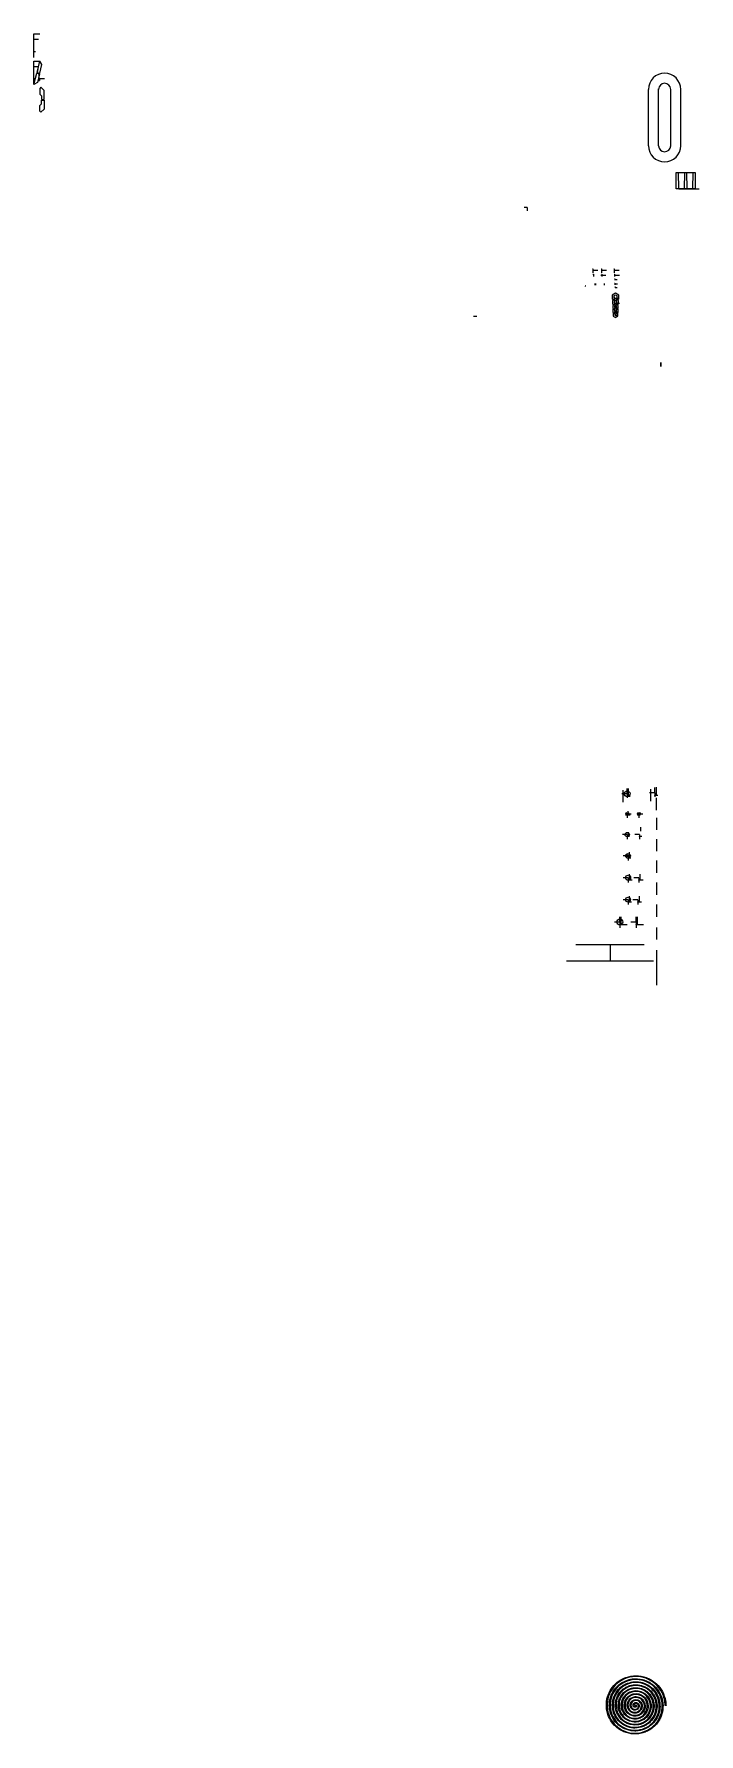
# Model space of a CAD drawing. Header units: millimetres. Extents: x 438 to 1264, y -1424 to 686.
import ezdxf

# ---------------------------------------------------------------- set-up
doc = ezdxf.new("R2010")
doc.units = ezdxf.units.MM

msp = doc.modelspace()

# ---------------------------------------------------------------- linework, layer by layer
at = {"elevation": -43.5}
for points in [[(1235.2, 493.6), (1235.2, 513.6), (1259, 513.6), (1259, 493.6)], [(1155.8, 361.7), (1155.8, 356.9), (1159.9, 354.6), (1164, 356.9), (1164, 361.7), (1159.9, 364)], [(1157.8, 360.5), (1157.8, 358.1), (1159.9, 356.9), (1162, 358.1), (1162, 360.5), (1159.9, 361.7)], [(1156.3, 354.8), (1156.3, 350.6), (1159.9, 348.6), (1163.5, 350.6), (1163.5, 354.8), (1159.9, 356.9)], [(1159.9, 350.9), (1156.5, 348.9), (1156.5, 345.1), (1159.9, 343.1), (1163.2, 345.1), (1163.2, 348.9)], [(1156.7, 340), (1159.9, 338.2), (1163, 340), (1163, 343.6), (1159.9, 345.5), (1156.7, 343.6)], [(1157, 338.8), (1157, 335.5), (1159.9, 333.8), (1162.8, 335.5), (1162.8, 338.8), (1159.9, 340.5)], [(1158.3, 353.7), (1158.3, 351.8), (1159.9, 350.9), (1161.5, 351.8), (1161.5, 353.7), (1159.9, 354.6)], [(1159.9, 348.6), (1158.5, 347.8), (1158.5, 346.2), (1159.9, 345.5), (1161.2, 346.2), (1161.2, 347.8)], [(1158.7, 341.2), (1159.9, 340.5), (1161, 341.2), (1161, 342.5), (1159.9, 343.1), (1158.7, 342.5)], [(1159, 337.7), (1159, 336.6), (1159.9, 336.1), (1160.8, 336.6), (1160.8, 337.7), (1159.9, 338.2)]]:
    msp.add_lwpolyline(points, close=True, dxfattribs=at)
at = {"extrusion": (1, 6.15989e-17, 0), "elevation": 1216.2}
msp.add_lwpolyline([(273.1, -39.4), (274.4, -41.5), (276.8, -41.5), (278, -39.4), (276.8, -37.3), (274.4, -37.3)], close=True, dxfattribs=at)
for points in [[(437.5, 656.6, -43.5), (437.5, 685.7, -43.5), (444.8, 685.7, -43.5)], [(443.1, 678.7, -43.5), (437.5, 678.7, -43.5)], [(439.3, 663.6, -43.5), (437.5, 663.6, -43.5)], [(437.5, 622.9, -43.5), (437.5, 651.9, -43.5), (444.8, 651.9, -43.5)], [(443.1, 644.9, -43.5), (437.5, 644.9, -43.5)], [(441.1, 636.9, -43.5), (444.5, 636.1, -43.5), (441.8, 625.4, -43.5), (437.5, 622.9, -43.5)], [(437.5, 622.9, -43.5), (441.1, 636.9, -43.5)], [(440, 632.6, -43.5), (441.1, 636.9, -43.5), (441.1, 636.9, -43.5)], [(441.3, 637.9, -43.5), (444.7, 637, -43.5), (447.4, 647.7, -43.5), (444.8, 651.9, -43.5)], [(441.3, 637.9, -43.5), (444.8, 651.9, -43.5)], [(442.4, 642.3, -43.5), (441.3, 637.9, -43.5), (441.3, 637.9, -43.5)], [(444.1, 627.1, -31.5), (444.1, 636.5, -31.5)], [(439.3, 629.9, -43.5), (437.5, 629.9, -43.5)], [(443.6, 630.3, -32.3), (443.6, 630.3, -12.3)], [(444.1, 630.3, -32.3), (444.1, 630.3, -18.9)], [(444.1, 627.1, -43.5), (444.1, 627.1, -31.5)], [(444.6, 628.1, -31.5), (444.6, 630.6, -31.5), (450.6, 630.6, -31.5)], [(1200.9, 547, -43.5), (1200.9, 617, -43.5)], [(1213.4, 547, -43.5), (1213.4, 617.6, -43.5)], [(1228.4, 547, -43.5), (1228.4, 617, -43.5)], [(1240.9, 547, -43.5), (1240.9, 617, -43.5)], [(1241.9, 493.6, -43.5), (1235.5, 493.6, -43.5), (1235.5, 493.6, -50.2)], [(1241.9, 493.6, -49.9), (1235.5, 493.6, -49.9)], [(1239, 493.6, -41.7), (1257.5, 493.6, -41.7)], [(1241.9, 493.6, -43.5), (1241.9, 493.6, -52.2)], [(1241.9, 493.6, -46.9), (1241.9, 493.6, -49.9), (1263.6, 493.6, -49.9)], [(1252.3, 493.6, -49.9), (1258.7, 493.6, -49.9), (1258.7, 493.6, -42.5)], [(1050.3, 470.4, -61), (1050.3, 466.4, -61)], [(1131.4, 394.1, -43.5), (1131.9, 394.1, -43.5), (1131.9, 389.2, -43.5)], [(1131.9, 392.6, -43.5), (1138, 392.6, -43.5)], [(1131.9, 387.5, -43.5), (1132.4, 387.5, -43.5), (1132.4, 384.8, -43.5)], [(1141.8, 386.3, -43.5), (1147.8, 386.3, -43.5)], [(1141.9, 394.1, -43.5), (1142.4, 394.1, -43.5), (1142.4, 389.2, -43.5)], [(1142.4, 392.6, -43.5), (1148.5, 392.6, -43.5)], [(1142.4, 387.5, -43.5), (1142.9, 387.5, -43.5), (1142.9, 384.8, -43.5)], [(1157.8, 394.1, -43.5), (1158.3, 394.1, -43.5), (1158.3, 389.2, -43.5)], [(1158.3, 392.6, -43.5), (1164.4, 392.6, -43.5)], [(1158.3, 387.5, -43.5), (1158.8, 387.5, -43.5), (1158.8, 384.8, -43.5)], [(1158.5, 381.8, -43.5), (1159, 381.8, -43.5), (1159, 380.1, -43.5)], [(1158.8, 386.3, -43.5), (1164.8, 386.3, -43.5)], [(1159, 380.8, -43.5), (1161.8, 380.8, -43.5)], [(1122.1, 373.2, -28.5), (1122.9, 373.2, -28.5)], [(1122.6, 374, -28.5), (1122.6, 373.8, -28.5)], [(1122.6, 372.4, -28.5), (1122.6, 372.6, -28.5)], [(1134.8, 374.1, -28.5), (1134.8, 376.1, -28.5)], [(1135.6, 374.1, -28.5), (1135.6, 376.1, -28.5)], [(1146, 374.1, -28.5), (1146, 376.1, -28.5)], [(1157.8, 359.3, -43.5), (1158.3, 359.3, -43.5), (1158.3, 354.4, -43.5)], [(1158.7, 376.6, -43.5), (1159.2, 376.6, -43.5), (1159.2, 374.2, -43.5)], [(1159, 371.9, -43.5), (1159.5, 371.9, -43.5), (1159.5, 370.5, -43.5)], [(1159.2, 375.7, -43.5), (1162.5, 375.7, -43.5)], [(1159.5, 371.1, -43.5), (1161.9, 371.1, -43.5)], [(1158.3, 357.8, -43.5), (1164.4, 357.8, -43.5)], [(1158.3, 352.7, -43.5), (1158.8, 352.7, -43.5), (1158.8, 350, -43.5)], [(1158.5, 347, -43.5), (1159, 347, -43.5), (1159, 345.3, -43.5)], [(1158.7, 341.8, -43.5), (1159.2, 341.8, -43.5), (1159.2, 339.4, -43.5)], [(1158.8, 351.5, -43.5), (1164.8, 351.5, -43.5)], [(1159, 345.9, -43.5), (1161.8, 345.9, -43.5)], [(1159.2, 340.9, -43.5), (1162.5, 340.9, -43.5)], [(983.6, 335.6, -43.5), (987.6, 335.6, -43.5)], [(1159, 337.1, -43.5), (1159.5, 337.1, -43.5), (1159.5, 335.7, -43.5)], [(1159.5, 336.3, -43.5), (1161.9, 336.3, -43.5)], [(1216.2, 275.6, -37.1), (1216.2, 275.6, -35.6)], [(1169.5, -267.9, -48.5), (1169.5, -252.9, -48.5)], [(1174.4, -257.3, -48.5), (1174.4, -250.7, -48.5)], [(1176.2, -260.3, -48.5), (1176.2, -250.6, -48.5)], [(1203.9, -266.6, -48.5), (1203.9, -251.6, -48.5)], [(1208.8, -256, -48.5), (1208.8, -249.4, -48.5)], [(1210.6, -259, -48.5), (1210.6, -249.3, -48.5)], [(1174.4, -257.3, -48.5), (1167.8, -257.3, -48.5)], [(1174.4, -257.3, -48.5), (1174.4, -262.4, -48.5)], [(1174.4, -260.8, -48.5), (1174.4, -260.3, -48.5), (1178.1, -260.3, -48.5)], [(1208.8, -256, -48.5), (1202.2, -256, -48.5)], [(1208.8, -256, -48.5), (1208.8, -261, -48.5)], [(1208.8, -259.5, -48.5), (1208.8, -259, -48.5), (1212.5, -259, -48.5)], [(1210.6, -277.5, -48.5), (1210.6, -262.5, -48.5)], [(1174.4, -283.6, -48.5), (1172.1, -283.6, -48.5)], [(1175.6, -283.7, -48.5), (1172.3, -283.7, -48.5)], [(1173, -283.6, -48.5), (1173, -282.4, -48.5)], [(1173.1, -283.7, -48.5), (1173.1, -282.4, -48.5)], [(1174.4, -282.4, -48.5), (1174.4, -287.2, -48.5)], [(1174.4, -282.4, -48.5), (1179.2, -282.4, -48.5)], [(1174.4, -283.6, -48.5), (1178.2, -283.6, -48.5)], [(1175.6, -282.4, -48.5), (1175.6, -284.2, -48.5)], [(1175.7, -283.6, -48.5), (1175.7, -279.1, -48.5)], [(1188.9, -282.4, -48.5), (1188.9, -287.2, -48.5)], [(1188.9, -282.4, -48.5), (1193.7, -282.4, -48.5)], [(1210.6, -287.2, -48.5), (1210.6, -302.2, -48.5)], [(1174.4, -307.9, -48.5), (1168.7, -307.9, -48.5)], [(1174.4, -307.9, -48.5), (1174.4, -312.2, -48.5)], [(1174.4, -307.9, -48.5), (1174.4, -313.5, -48.5)], [(1174.4, -310.5, -48.5), (1174.4, -310, -48.5), (1175.5, -310, -48.5), (1177.2, -310, -48.5)], [(1175.9, -310, -48.5), (1175.9, -305, -48.5)], [(1189.7, -307.9, -48.5), (1184, -307.9, -48.5)], [(1189.7, -307.9, -48.5), (1189.7, -312.2, -48.5)], [(1189.7, -307.9, -48.5), (1189.7, -313.5, -48.5)], [(1189.7, -310.5, -48.5), (1189.7, -310, -48.5), (1190.8, -310, -48.5), (1192.5, -310, -48.5)], [(1191.2, -303.8, -48.5), (1191.2, -298.8, -48.5)], [(1210.6, -313.5, -48.5), (1210.6, -328.5, -48.5)], [(1175.4, -334.4, -48.5), (1169.5, -334.4, -48.5)], [(1175.4, -334.4, -48.5), (1175.4, -336.8, -48.5), (1179.1, -336.8, -48.5)], [(1175.4, -334.4, -48.5), (1175.4, -340.3, -48.5)], [(1177.1, -336.8, -48.5), (1177.1, -330, -48.5)], [(1177.1, -364.1, -48.5), (1177.1, -357.1, -48.5)], [(1190.6, -364.1, -48.5), (1190.6, -357.1, -48.5)], [(1210.6, -340.3, -48.5), (1210.6, -355.3, -48.5)], [(1175.4, -361.5, -48.5), (1169.3, -361.5, -48.5)], [(1175.4, -361.5, -48.5), (1175.4, -367.6, -48.5)], [(1175.4, -364.6, -48.5), (1175.4, -364.1, -48.5), (1180.7, -364.1, -48.5)], [(1188.9, -361.5, -48.5), (1182.7, -361.5, -48.5)], [(1188.9, -361.5, -48.5), (1188.9, -367.6, -48.5)], [(1188.9, -364.6, -48.5), (1188.9, -364.1, -48.5), (1194.2, -364.1, -48.5)], [(1210.6, -367.6, -48.5), (1210.6, -382.6, -48.5)], [(1175.4, -388.8, -48.5), (1169.3, -388.8, -48.5)], [(1175.4, -388.8, -48.5), (1175.4, -394.9, -48.5)], [(1175.4, -391.9, -48.5), (1175.4, -391.4, -48.5), (1179.8, -391.4, -48.5)], [(1177.1, -391.4, -48.5), (1177.1, -384.4, -48.5)], [(1187.8, -388.8, -48.5), (1181.6, -388.8, -48.5)], [(1187.8, -388.8, -48.5), (1187.8, -394.9, -48.5)], [(1187.8, -391.9, -48.5), (1187.8, -391.4, -48.5), (1192.2, -391.4, -48.5)], [(1189.5, -391.4, -48.5), (1189.5, -384.4, -48.5)], [(1210.6, -394.9, -48.5), (1210.6, -409.9, -48.5)], [(1165.3, -416.5, -48.5), (1158.6, -416.5, -48.5)], [(1165.3, -416.5, -48.5), (1165.3, -409.9, -48.5)], [(1165.3, -416.5, -48.5), (1165.3, -423.9, -48.5)], [(1165.3, -420.2, -48.5), (1165.3, -419.7, -48.5), (1174.5, -419.7, -48.5)], [(1167, -419.7, -48.5), (1167, -409.9, -48.5)], [(1185.5, -416.5, -48.5), (1178.8, -416.5, -48.5)], [(1185.5, -416.5, -48.5), (1185.5, -409.9, -48.5)], [(1185.5, -416.5, -48.5), (1185.5, -423.9, -48.5)], [(1185.5, -420.2, -48.5), (1185.5, -419.7, -48.5), (1194.7, -419.7, -48.5)], [(1187.2, -419.7, -48.5), (1187.2, -409.9, -48.5)], [(1210.6, -423.2, -48.5), (1210.6, -438.2, -48.5)], [(1195.6, -444.7, -45.5), (1110.6, -444.7, -45.5)], [(1153.1, -444.7, -45.5), (1153.1, -464.7, -45.5)], [(1210.6, -451.3, -48.5), (1210.6, -494.7, -48.5)], [(1099.2, -464.7, -45.5), (1206.9, -464.7, -45.5)]]:
    msp.add_polyline3d(points)
for points in [[(446.7, 604.5, -43.5), (450.2, 604.5, -43.5), (450.2, 615.5, -43.5), (446.2, 619.5, -43.5), (444.7, 618, -43.5), (444.7, 611, -43.5), (446.7, 609, -43.5), (446.7, 604.5, -43.5)], [(446.7, 603.5, -43.5), (450.2, 603.5, -43.5), (450.2, 592.5, -43.5), (446.2, 588.5, -43.5), (444.7, 590, -43.5), (444.7, 597, -43.5), (446.7, 599, -43.5), (446.7, 603.5, -43.5)], [(1238.5, 493.6, -43.5), (1238.2, 513.6, -43.5), (1245.6, 513.6, -43.5), (1245.3, 493.6, -43.5)], [(1248.9, 493.6, -43.5), (1248.6, 513.6, -43.5), (1256, 513.6, -43.5), (1255.7, 493.6, -43.5)]]:
    msp.add_polyline3d(points, close=True)
at = {"color": 1}
msp.add_polyline3d([(1050.3, 470.4, -61), (1046.3, 470.4, -61)], dxfattribs=at)
at = {"extrusion": (0, -1, -1.19119e-16)}
msp.add_circle((1241.9, -43.5, -493.6), 3.4, dxfattribs=at)
for centre, radius in [((1159.9, 347, -43.5), 1.35), ((1174.4, -282.4, -48.5), 1.25), ((1188.9, -282.4, -48.5), 1.85), ((1188.9, -282.4, -48.5), 1.25), ((1175.4, -334.4, -48.5), 1.25)]:
    msp.add_circle(centre, radius)
at = {"color": 1}
for centre, radius in [((1174.4, -257.3, -48.5), 3.55), ((1174.4, -282.4, -48.5), 1.85), ((1174.4, -307.9, -48.5), 2.65), ((1175.4, -334.4, -48.5), 2.9), ((1175.4, -361.5, -48.5), 3.15), ((1175.4, -388.8, -48.5), 3.1), ((1165.3, -416.5, -48.5), 3.65)]:
    msp.add_circle(centre, radius, dxfattribs=at)
for centre, radius, start, end in [((1220.9, 617, -43.5), 20, 360, 180), ((1220.9, 617, -43.5), 7.5, 0, 180), ((1220.9, 547, -43.5), 20, 180, 360), ((1220.9, 547, -43.5), 7.5, 180, 0)]:
    msp.add_arc(centre, radius, start, end)
msp.add_open_spline([(1184.6, -1388.1, -43.5), (1184.6, -1388.5, -43.5), (1184.6, -1388.8, -43.5), (1184.6, -1389.1, -43.5), (1184.9, -1389.1, -43.5), (1185.1, -1389.5, -43.5), (1184.5, -1390.2, -43.5), (1183.7, -1390.4, -43.5), (1182.6, -1389.2, -43.5), (1182.5, -1387.9, -43.5), (1183.9, -1386.4, -43.5), (1185, -1386.1, -43.5), (1187, -1386.7, -43.5), (1187.9, -1387.6, -43.5), (1188.6, -1390, -43.5), (1188.2, -1391.5, -43.5), (1186.1, -1393.5, -43.5), (1184.5, -1394.1, -43.5), (1181.3, -1393.2, -43.5), (1179.8, -1391.9, -43.5), (1178.7, -1388.4, -43.5), (1179.2, -1386.2, -43.5), (1181.9, -1383.2, -43.5), (1184.2, -1382.3, -43.5), (1188.6, -1383.2, -43.5), (1190.7, -1384.8, -43.5), (1192.4, -1389.4, -43.5), (1192.1, -1392.3, -43.5), (1188.8, -1396.5, -43.5), (1185.9, -1397.7, -43.5), (1180.3, -1397.1, -43.5), (1177.5, -1395.2, -43.5), (1174.9, -1389.7, -43.5), (1175.1, -1386.1, -43.5), (1178.7, -1380.6, -43.5), (1182, -1378.8, -43.5), (1189, -1379, -43.5), (1192.4, -1381.1, -43.5), (1196.1, -1387.4, -43.5), (1196.2, -1391.7, -43.5), (1193, -1397.6, -43.5), (1190.6, -1399.6, -43.5), (1184.9, -1401.5, -43.5), (1181.7, -1401.3, -43.5), (1176.1, -1398.7, -43.5), (1173.7, -1396.3, -43.5), (1171.4, -1390.3, -43.5), (1171.4, -1386.8, -43.5), (1173.8, -1380.6, -43.5), (1176.3, -1378, -43.5), (1182.5, -1375.1, -43.5), (1186.2, -1374.8, -43.5), (1192.9, -1377.1, -43.5), (1195.9, -1379.5, -43.5), (1199.4, -1385.9, -43.5), (1199.9, -1389.9, -43.5), (1198, -1397.2, -43.5), (1195.6, -1400.5, -43.5), (1189, -1404.6, -43.5), (1184.8, -1405.3, -43.5), (1177, -1403.8, -43.5), (1173.4, -1401.4, -43.5), (1168.6, -1394.8, -43.5), (1167.5, -1390.4, -43.5), (1168.7, -1382.1, -43.5), (1170.9, -1378.1, -43.5), (1177.7, -1372.7, -43.5), (1182.1, -1371.3, -43.5), (1191, -1371.9, -43.5), (1195.3, -1374, -43.5), (1201.4, -1380.7, -43.5), (1203.2, -1385.3, -43.5), (1203.1, -1394.7, -43.5), (1201.1, -1399.3, -43.5), (1194.5, -1406.2, -43.5), (1189.8, -1408.3, -43.5), (1180, -1408.8, -43.5), (1175, -1407.1, -43.5), (1167.5, -1400.6, -43.5), (1164.9, -1395.8, -43.5), (1163.8, -1385.6, -43.5), (1165.3, -1380.3, -43.5), (1171.6, -1372, -43.5), (1176.4, -1369, -43.5), (1186.9, -1367.3, -43.5), (1192.5, -1368.4, -43.5), (1201.6, -1374.5, -43.5), (1205, -1379.3, -43.5), (1207.5, -1390.1, -43.5), (1206.6, -1396, -43.5), (1201, -1405.8, -43.5), (1196.2, -1409.6, -43.5), (1185.1, -1413, -43.5), (1178.9, -1412.4, -43.5), (1168.4, -1407.2, -43.5), (1164.1, -1402.5, -43.5), (1160, -1391.2, -43.5), (1160.1, -1384.7, -43.5), (1164.9, -1373.5, -43.5), (1169.5, -1368.8, -43.5), (1180.9, -1363.8, -43.5), (1187.6, -1363.5, -43.5), (1199.5, -1367.7, -43.5), (1204.7, -1372.2, -43.5), (1210.6, -1383.6, -43.5), (1211.3, -1390.6, -43.5), (1207.7, -1403.2, -43.5), (1203.4, -1408.8, -43.5), (1192, -1415.6, -43.5), (1184.9, -1416.8, -43.5), (1171.6, -1413.9, -43.5), (1165.6, -1409.8, -43.5), (1157.8, -1398.4, -43.5), (1156.1, -1391.2, -43.5), (1158.3, -1377.3, -43.5), (1162.1, -1370.8, -43.5), (1173.3, -1362.1, -43.5), (1180.7, -1359.9, -43.5), (1195.1, -1361.2, -43.5), (1202, -1364.8, -43.5), (1211.7, -1375.8, -43.5), (1214.4, -1383.2, -43.5), (1214, -1398.1, -43.5), (1210.8, -1405.5, -43.5), (1200.1, -1416.2, -43.5), (1192.6, -1419.4, -43.5), (1177.3, -1419.9, -43.5), (1169.5, -1417.1, -43.5), (1157.9, -1406.8, -43.5), (1154, -1399.3, -43.5), (1152.6, -1383.6, -43.5), (1154.9, -1375.4, -43.5), (1164.8, -1362.8, -43.5), (1172.2, -1358.4, -43.5), (1188.2, -1355.9, -43.5), (1196.8, -1357.8, -43.5), (1210.4, -1367.1, -43.5), (1215.3, -1374.4, -43.5), (1218.9, -1390.7, -43.5), (1217.5, -1399.6, -43.5), (1208.9, -1414.1, -43.5), (1201.7, -1419.7, -43.5), (1185.2, -1424.4, -43.5), (1176, -1423.5, -43.5), (1160.6, -1415.6, -43.5), (1154.4, -1408.6, -43.5), (1148.5, -1392, -43.5), (1148.9, -1382.5, -43.5), (1156, -1366.2, -43.5), (1162.8, -1359.5, -43.5), (1179.4, -1352.4, -43.5), (1189.1, -1352.1, -43.5), (1206.2, -1358.4, -43.5), (1213.6, -1364.9, -43.5), (1220.2, -1378.1, -43.5), (1221.5, -1383.6, -43.5), (1221.6, -1389.1, -43.5), (1222, -1389.1, -43.5), (1222.3, -1389.1, -43.5), (1222.6, -1389.1, -43.5), (1222.6, -1387.1, -43.5), (1222.4, -1385.1, -43.5), (1221.3, -1379.1, -43.5), (1220, -1375.2, -43.5), (1216.1, -1368.1, -43.5), (1213.6, -1364.9, -43.5), (1208.6, -1360.3, -43.5), (1206.4, -1358.6, -43.5), (1202.1, -1356.1, -43.5), (1200.1, -1355.1, -43.5), (1194, -1352.9, -43.5), (1189.7, -1352.1, -43.5), (1181.1, -1352.1, -43.5), (1176.8, -1352.8, -43.5), (1170.8, -1354.9, -43.5), (1168.9, -1355.8, -43.5), (1165.4, -1357.8, -43.5), (1163.7, -1358.9, -43.5), (1159, -1362.7, -43.5), (1156.3, -1365.7, -43.5), (1153, -1370.9, -43.5), (1152, -1372.9, -43.5), (1150.4, -1376.8, -43.5), (1149.7, -1378.8, -43.5), (1148.4, -1385.1, -43.5), (1148.3, -1389.4, -43.5), (1149.1, -1395.7, -43.5), (1149.6, -1397.9, -43.5), (1151.4, -1403.3, -43.5), (1153, -1406.4, -43.5), (1157, -1412, -43.5), (1159.4, -1414.6, -43.5), (1163.7, -1418, -43.5), (1165.5, -1419.2, -43.5), (1171.2, -1422.2, -43.5), (1175.3, -1423.5, -43.5), (1183.7, -1424.6, -43.5), (1188, -1424.4, -43.5), (1194.2, -1422.9, -43.5), (1196.2, -1422.3, -43.5), (1200.1, -1420.5, -43.5), (1201.9, -1419.5, -43.5), (1207.2, -1415.9, -43.5), (1210.2, -1412.9, -43.5), (1213.7, -1408, -43.5), (1214.7, -1406.4, -43.5), (1216.3, -1403, -43.5), (1217, -1401.3, -43.5), (1218.5, -1395.9, -43.5), (1219, -1392.2, -43.5), (1218.8, -1386.5, -43.5), (1218.6, -1384.4, -43.5), (1217.3, -1378.4, -43.5), (1215.7, -1374.6, -43.5), (1211.3, -1367.8, -43.5), (1208.5, -1364.8, -43.5), (1203.5, -1361.1, -43.5), (1201.6, -1360, -43.5), (1197.7, -1358.1, -43.5), (1195.7, -1357.4, -43.5), (1189.4, -1355.8, -43.5), (1185, -1355.5, -43.5), (1178, -1356.4, -43.5), (1175.4, -1357.1, -43.5), (1170.3, -1359.2, -43.5), (1167.9, -1360.5, -43.5), (1163.6, -1363.6, -43.5), (1161.7, -1365.3, -43.5), (1158.7, -1368.8, -43.5), (1157.6, -1370.5, -43.5), (1155.6, -1373.9, -43.5), (1154.7, -1375.8, -43.5), (1152.7, -1381.4, -43.5), (1152.1, -1385.4, -43.5), (1152.2, -1391.2, -43.5), (1152.4, -1393, -43.5), (1153.1, -1396.5, -43.5), (1153.6, -1398.2, -43.5), (1155.5, -1403.3, -43.5), (1157.3, -1406.4, -43.5), (1160.8, -1410.7, -43.5), (1162.2, -1412, -43.5), (1165.2, -1414.5, -43.5), (1166.8, -1415.6, -43.5), (1171.9, -1418.5, -43.5), (1175.6, -1419.7, -43.5), (1181.3, -1420.6, -43.5), (1183.2, -1420.7, -43.5), (1188.8, -1420.5, -43.5), (1192.5, -1419.7, -43.5), (1198.1, -1417.4, -43.5), (1200.3, -1416.2, -43.5), (1203.8, -1413.7, -43.5), (1205.3, -1412.5, -43.5), (1207.9, -1409.7, -43.5), (1209.1, -1408.3, -43.5), (1212.2, -1403.5, -43.5), (1213.7, -1400, -43.5), (1214.9, -1394.5, -43.5), (1215.1, -1392.7, -43.5), (1215.3, -1387, -43.5), (1214.7, -1383.2, -43.5), (1212.3, -1376.2, -43.5), (1210.4, -1372.9, -43.5), (1206.2, -1367.9, -43.5), (1204.1, -1366, -43.5), (1199.4, -1363, -43.5), (1196.9, -1361.7, -43.5), (1192.4, -1360.3, -43.5), (1190.5, -1359.9, -43.5), (1185.4, -1359.3, -43.5), (1182.3, -1359.5, -43.5), (1176.3, -1360.7, -43.5), (1173.4, -1361.8, -43.5), (1169.2, -1364.1, -43.5), (1167.6, -1365.2, -43.5), (1164.8, -1367.5, -43.5), (1163.6, -1368.8, -43.5), (1160.1, -1373.1, -43.5), (1158.4, -1376.3, -43.5), (1156.7, -1381.5, -43.5), (1156.3, -1383.2, -43.5), (1155.9, -1386.8, -43.5), (1155.8, -1388.6, -43.5), (1156.2, -1394, -43.5), (1157.1, -1397.5, -43.5), (1159.3, -1402.4, -43.5), (1160.3, -1403.9, -43.5), (1162.4, -1406.8, -43.5), (1163.5, -1408.1, -43.5), (1167.4, -1411.7, -43.5), (1170.5, -1413.7, -43.5), (1175.4, -1415.6, -43.5), (1177.1, -1416.1, -43.5), (1180.5, -1416.8, -43.5), (1182.3, -1417, -43.5), (1187.5, -1416.9, -43.5), (1191, -1416.3, -43.5), (1195.9, -1414.4, -43.5), (1197.4, -1413.6, -43.5), (1200.4, -1411.7, -43.5), (1201.7, -1410.6, -43.5), (1205.5, -1407.1, -43.5), (1207.5, -1404.2, -43.5), (1209.7, -1399.5, -43.5), (1210.3, -1397.9, -43.5), (1211.1, -1394.5, -43.5), (1211.4, -1392.8, -43.5), (1211.6, -1387.7, -43.5), (1211.2, -1384.3, -43.5), (1209.6, -1379.6, -43.5), (1209, -1378.2, -43.5), (1207.5, -1375.5, -43.5), (1206.7, -1374.3, -43.5), (1203.8, -1370.7, -43.5), (1201.5, -1368.7, -43.5), (1197.5, -1366.2, -43.5), (1195.9, -1365.4, -43.5), (1191.6, -1363.8, -43.5), (1188.8, -1363.3, -43.5), (1183.1, -1363.1, -43.5), (1180.2, -1363.5, -43.5), (1175.9, -1364.8, -43.5), (1174.3, -1365.5, -43.5), (1171.3, -1367.2, -43.5), (1169.9, -1368.1, -43.5), (1166, -1371.4, -43.5), (1163.8, -1374.1, -43.5), (1161.6, -1378.5, -43.5), (1161, -1380, -43.5), (1160.2, -1382.9, -43.5), (1159.9, -1384.5, -43.5), (1159.4, -1389.1, -43.5), (1159.6, -1392.2, -43.5), (1160.8, -1396.5, -43.5), (1161.3, -1397.9, -43.5), (1162.6, -1400.5, -43.5), (1163.3, -1401.8, -43.5), (1165.9, -1405.3, -43.5), (1167.9, -1407.4, -43.5), (1171.6, -1409.9, -43.5), (1173, -1410.7, -43.5), (1176, -1412, -43.5), (1177.5, -1412.4, -43.5), (1182.2, -1413.4, -43.5), (1185.5, -1413.4, -43.5), (1190, -1412.6, -43.5), (1191.4, -1412.2, -43.5), (1194.1, -1411.1, -43.5), (1195.4, -1410.4, -43.5), (1199.1, -1408.1, -43.5), (1201.3, -1406.2, -43.5), (1204, -1402.6, -43.5), (1204.8, -1401.3, -43.5), (1206.2, -1398.4, -43.5), (1206.7, -1397, -43.5), (1207.9, -1392.4, -43.5), (1208, -1389.2, -43.5), (1207.3, -1384.8, -43.5), (1207, -1383.4, -43.5), (1206, -1380.7, -43.5), (1205.4, -1379.4, -43.5), (1203.3, -1375.7, -43.5), (1201.4, -1373.5, -43.5), (1198.2, -1370.9, -43.5), (1197, -1370.2, -43.5), (1194.6, -1368.9, -43.5), (1193.4, -1368.4, -43.5), (1189.5, -1367.1, -43.5), (1186.8, -1366.8, -43.5), (1182.7, -1366.9, -43.5), (1181.1, -1367.2, -43.5), (1178.2, -1367.9, -43.5), (1176.8, -1368.5, -43.5), (1172.8, -1370.5, -43.5), (1170.4, -1372.3, -43.5), (1167.5, -1375.7, -43.5), (1166.6, -1376.9, -43.5), (1165.3, -1379.4, -43.5), (1164.7, -1380.7, -43.5), (1163.4, -1384.8, -43.5), (1163.1, -1387.7, -43.5), (1163.6, -1393.4, -43.5), (1164.5, -1396.1, -43.5), (1166.8, -1400.4, -43.5), (1168, -1402, -43.5), (1170.3, -1404.3, -43.5), (1171.2, -1405.2, -43.5), (1173.3, -1406.6, -43.5), (1174.4, -1407.2, -43.5), (1177.9, -1408.8, -43.5), (1180.4, -1409.4, -43.5), (1184.3, -1409.6, -43.5), (1185.8, -1409.5, -43.5), (1188.7, -1409.1, -43.5), (1190.1, -1408.7, -43.5), (1194.2, -1407.1, -43.5), (1196.6, -1405.5, -43.5), (1200.6, -1401.3, -43.5), (1202.1, -1398.8, -43.5), (1203.6, -1394.6, -43.5), (1203.9, -1393, -43.5), (1204.2, -1390.2, -43.5), (1204.2, -1389, -43.5), (1203.9, -1386.6, -43.5), (1203.7, -1385.4, -43.5), (1202.6, -1381.9, -43.5), (1201.5, -1379.7, -43.5), (1199.3, -1376.9, -43.5), (1198.5, -1376, -43.5), (1196.7, -1374.4, -43.5), (1195.7, -1373.8, -43.5), (1192.6, -1372, -43.5), (1190.4, -1371.1, -43.5), (1186.9, -1370.6, -43.5), (1185.7, -1370.5, -43.5), (1183.4, -1370.6, -43.5), (1182.2, -1370.8, -43.5), (1178.8, -1371.6, -43.5), (1176.6, -1372.5, -43.5), (1173.7, -1374.5, -43.5), (1172.8, -1375.3, -43.5), (1171.2, -1377, -43.5), (1170.5, -1377.9, -43.5), (1168.6, -1380.8, -43.5), (1167.7, -1383, -43.5), (1167, -1386.5, -43.5), (1166.9, -1387.8, -43.5), (1167, -1390.3, -43.5), (1167.2, -1391.5, -43.5), (1167.9, -1394.3, -43.5), (1168.5, -1395.9, -43.5), (1169.9, -1398.3, -43.5), (1170.5, -1399.2, -43.5), (1172, -1400.8, -43.5), (1172.8, -1401.6, -43.5), (1175.3, -1403.6, -43.5), (1177.3, -1404.6, -43.5), (1180.4, -1405.5, -43.5), (1181.5, -1405.7, -43.5), (1183.7, -1405.9, -43.5), (1184.8, -1405.9, -43.5), (1188, -1405.5, -43.5), (1190.1, -1404.9, -43.5), (1192.9, -1403.3, -43.5), (1193.9, -1402.7, -43.5), (1195.6, -1401.2, -43.5), (1196.3, -1400.4, -43.5), (1198.4, -1397.8, -43.5), (1199.4, -1395.8, -43.5), (1200.5, -1391.5, -43.5), (1200.6, -1389.3, -43.5), (1200, -1385.9, -43.5), (1199.6, -1384.5, -43.5), (1198.6, -1382.4, -43.5), (1198.1, -1381.5, -43.5), (1196.9, -1379.8, -43.5), (1196.3, -1379.1, -43.5), (1194.1, -1377, -43.5), (1192.3, -1375.9, -43.5), (1189.4, -1374.8, -43.5), (1188.3, -1374.5, -43.5), (1186, -1374.2, -43.5), (1184.8, -1374.2, -43.5), (1182.3, -1374.5, -43.5), (1181, -1374.8, -43.5), (1178.7, -1375.7, -43.5), (1177.8, -1376.2, -43.5), (1176.1, -1377.4, -43.5), (1175.3, -1378, -43.5), (1173.6, -1379.8, -43.5), (1172.8, -1381, -43.5), (1171.7, -1383.1, -43.5), (1171.4, -1383.9, -43.5), (1170.9, -1385.7, -43.5), (1170.8, -1386.7, -43.5), (1170.6, -1389.4, -43.5), (1170.8, -1391.3, -43.5), (1171.7, -1394, -43.5), (1172.2, -1394.9, -43.5), (1173.2, -1396.6, -43.5), (1173.8, -1397.4, -43.5), (1175.4, -1399, -43.5), (1176.4, -1399.8, -43.5), (1178.3, -1400.9, -43.5), (1179.2, -1401.3, -43.5), (1180.9, -1401.8, -43.5), (1181.7, -1402, -43.5), (1184.4, -1402.3, -43.5), (1186.1, -1402.1, -43.5), (1189.2, -1401.2, -43.5), (1190.5, -1400.5, -43.5), (1192.8, -1398.8, -43.5), (1193.8, -1397.8, -43.5), (1195.1, -1395.9, -43.5), (1195.5, -1395.2, -43.5), (1196.1, -1393.6, -43.5), (1196.4, -1392.7, -43.5), (1196.9, -1389.9, -43.5), (1196.7, -1387.9, -43.5), (1195.9, -1385.3, -43.5), (1195.6, -1384.6, -43.5), (1194.5, -1382.6, -43.5), (1193.6, -1381.5, -43.5), (1191.4, -1379.7, -43.5), (1190.1, -1379, -43.5), (1187.8, -1378.2, -43.5), (1186.7, -1378, -43.5), (1184, -1377.9, -43.5), (1182.3, -1378.2, -43.5), (1179.3, -1379.5, -43.5), (1178, -1380.5, -43.5), (1176.3, -1382.4, -43.5), (1175.9, -1383.1, -43.5), (1175.1, -1384.6, -43.5), (1174.8, -1385.4, -43.5), (1174.3, -1387.9, -43.5), (1174.3, -1389.6, -43.5), (1174.9, -1391.8, -43.5), (1175.1, -1392.4, -43.5), (1175.7, -1393.6, -43.5), (1176, -1394.1, -43.5), (1177.2, -1395.6, -43.5), (1178.1, -1396.5, -43.5), (1180.2, -1397.7, -43.5), (1181.4, -1398.2, -43.5), (1183.3, -1398.5, -43.5), (1184, -1398.5, -43.5), (1185.3, -1398.4, -43.5), (1186, -1398.3, -43.5), (1187.7, -1397.8, -43.5), (1188.7, -1397.3, -43.5), (1190.1, -1396.2, -43.5), (1190.5, -1395.8, -43.5), (1191.4, -1394.8, -43.5), (1191.7, -1394.3, -43.5), (1192.3, -1393.2, -43.5), (1192.5, -1392.7, -43.5), (1193, -1391, -43.5), (1193.1, -1389.9, -43.5), (1192.9, -1388.1, -43.5), (1192.8, -1387.4, -43.5), (1192, -1385.5, -43.5), (1191.2, -1384.4, -43.5), (1189.2, -1382.7, -43.5), (1188, -1382, -43.5), (1185.4, -1381.5, -43.5), (1184.1, -1381.6, -43.5), (1181.8, -1382.4, -43.5), (1180.7, -1383, -43.5), (1179.2, -1384.6, -43.5), (1178.7, -1385.4, -43.5), (1178.1, -1387.2, -43.5), (1178, -1388.1, -43.5), (1178.1, -1389.5, -43.5), (1178.2, -1389.9, -43.5), (1178.6, -1391.3, -43.5), (1179.1, -1392.2, -43.5), (1180.4, -1393.6, -43.5), (1181.2, -1394.1, -43.5), (1182.4, -1394.6, -43.5), (1182.8, -1394.7, -43.5), (1183.6, -1394.8, -43.5), (1184, -1394.8, -43.5), (1185.3, -1394.7, -43.5), (1186.1, -1394.5, -43.5), (1187.2, -1393.8, -43.5), (1187.5, -1393.6, -43.5), (1188.3, -1392.8, -43.5), (1188.7, -1392.2, -43.5), (1189.2, -1390.9, -43.5), (1189.4, -1390.2, -43.5), (1189.3, -1389.3, -43.5), (1189.3, -1388.9, -43.5), (1189, -1387.7, -43.5), (1188.5, -1386.9, -43.5), (1187.6, -1386.1, -43.5), (1187.2, -1385.9, -43.5), (1186.6, -1385.5, -43.5), (1186.3, -1385.4, -43.5), (1185.7, -1385.3, -43.5), (1185.4, -1385.3, -43.5), (1184.5, -1385.3, -43.5), (1184, -1385.5, -43.5), (1183.2, -1385.9, -43.5), (1183, -1386, -43.5), (1182.6, -1386.3, -43.5), (1182.5, -1386.5, -43.5), (1182.2, -1386.9, -43.5), (1182.1, -1387.1, -43.5), (1181.8, -1387.7, -43.5), (1181.7, -1388.2, -43.5), (1181.7, -1389.1, -43.5), (1181.8, -1389.5, -43.5), (1182.1, -1390.1, -43.5), (1182.2, -1390.3, -43.5), (1182.5, -1390.5, -43.5), (1182.5, -1390.6, -43.5), (1182.7, -1390.7, -43.5), (1182.8, -1390.8, -43.5), (1183, -1390.9, -43.5), (1183.2, -1391, -43.5), (1183.7, -1391.2, -43.5), (1184, -1391.2, -43.5), (1184.6, -1391.1, -43.5), (1184.9, -1391, -43.5), (1185.3, -1390.8, -43.5), (1185.5, -1390.7, -43.5), (1185.6, -1390.5, -43.5), (1185.7, -1390.4, -43.5), (1185.8, -1390.2, -43.5), (1185.8, -1390.1, -43.5), (1185.9, -1389.8, -43.5), (1186, -1389.6, -43.5), (1185.9, -1389.2, -43.5), (1185.9, -1389, -43.5), (1185.7, -1388.7, -43.5), (1185.6, -1388.5, -43.5), (1185.2, -1388.3, -43.5), (1185.1, -1388.2, -43.5), (1184.8, -1388.1, -43.5), (1184.7, -1388.1, -43.5), (1184.6, -1388.1, -43.5)], degree=3, knots=[0, 0, 0, 0, 1, 1, 1, 2.304482, 2.304482, 3.732035, 3.732035, 5.159587, 5.159587, 6.175396, 6.175396, 7.191205, 7.191205, 8.207014, 8.207014, 9.222822, 9.222822, 10.238631, 10.238631, 11.25444, 11.25444, 12.270249, 12.270249, 13.286057, 13.286057, 14.301866, 14.301866, 15.317675, 15.317675, 16.333484, 16.333484, 17.349292, 17.349292, 18.365101, 18.365101, 19.38091, 19.38091, 20.396719, 20.396719, 21.150853, 21.150853, 21.904987, 21.904987, 22.659121, 22.659121, 23.413255, 23.413255, 24.16739, 24.16739, 24.921524, 24.921524, 25.675658, 25.675658, 26.429792, 26.429792, 27.183927, 27.183927, 27.938061, 27.938061, 28.692195, 28.692195, 29.446329, 29.446329, 30.200464, 30.200464, 30.954598, 30.954598, 31.708732, 31.708732, 32.462866, 32.462866, 33.217, 33.217, 33.971135, 33.971135, 34.725269, 34.725269, 35.479403, 35.479403, 36.233537, 36.233537, 36.987672, 36.987672, 37.741806, 37.741806, 38.49594, 38.49594, 39.250074, 39.250074, 40.004208, 40.004208, 40.758343, 40.758343, 41.512477, 41.512477, 42.266611, 42.266611, 43.020745, 43.020745, 43.77488, 43.77488, 44.529014, 44.529014, 45.283148, 45.283148, 46.037282, 46.037282, 46.791417, 46.791417, 47.545551, 47.545551, 48.299685, 48.299685, 49.053819, 49.053819, 49.807953, 49.807953, 50.562088, 50.562088, 51.316222, 51.316222, 52.070356, 52.070356, 52.82449, 52.82449, 53.578625, 53.578625, 54.332759, 54.332759, 55.086893, 55.086893, 55.841027, 55.841027, 56.595162, 56.595162, 57.349296, 57.349296, 58.10343, 58.10343, 58.857564, 58.857564, 59.611698, 59.611698, 60.365833, 60.365833, 61.119967, 61.119967, 61.874101, 61.874101, 62.628235, 62.628235, 63.38237, 63.38237, 63.831853, 63.831853, 63.831853, 64.831853, 64.831853, 64.831853, 64.992134, 64.992134, 65.312694, 65.312694, 65.633255, 65.633255, 65.85828, 65.85828, 66.032735, 66.032735, 66.381643, 66.381643, 66.730551, 66.730551, 66.896191, 66.896191, 67.061831, 67.061831, 67.39311, 67.39311, 67.568758, 67.568758, 67.744406, 67.744406, 68.095702, 68.095702, 68.279434, 68.279434, 68.568918, 68.568918, 68.858402, 68.858402, 69.038595, 69.038595, 69.398982, 69.398982, 69.759368, 69.759368, 69.941108, 69.941108, 70.122847, 70.122847, 70.486326, 70.486326, 70.648077, 70.648077, 70.809827, 70.809827, 71.133328, 71.133328, 71.312164, 71.312164, 71.669836, 71.669836, 72.027507, 72.027507, 72.221137, 72.221137, 72.414767, 72.414767, 72.802027, 72.802027, 73.048265, 73.048265, 73.294504, 73.294504, 73.529603, 73.529603, 73.712968, 73.712968, 73.896333, 73.896333, 74.263062, 74.263062, 74.430034, 74.430034, 74.597006, 74.597006, 74.930949, 74.930949, 75.113086, 75.113086, 75.295222, 75.295222, 75.659494, 75.659494, 75.84183, 75.84183, 76.194781, 76.194781, 76.429468, 76.429468, 76.612077, 76.612077, 76.794685, 76.794685, 77.159901, 77.159901, 77.34431, 77.34431, 77.713127, 77.713127, 78.081943, 78.081943, 78.36021, 78.36021, 78.638477, 78.638477, 78.83668, 78.83668, 79.148352, 79.148352, 79.460024, 79.460024, 79.647072, 79.647072, 79.83412, 79.83412, 80.208216, 80.208216, 80.395779, 80.395779, 80.583341, 80.583341, 80.958466, 80.958466, 81.146532, 81.146532, 81.334598, 81.334598, 81.710729, 81.710729, 81.899486, 81.899486, 82.088243, 82.088243, 82.465756, 82.465756, 82.655457, 82.655457, 82.845158, 82.845158, 83.224561, 83.224561, 83.415572, 83.415572, 83.606583, 83.606583, 83.988604, 83.988604, 84.159982, 84.159982, 84.33136, 84.33136, 84.674115, 84.674115, 84.872557, 84.872557, 85.201858, 85.201858, 85.53116, 85.53116, 85.730529, 85.730529, 85.929899, 85.929899, 86.328639, 86.328639, 86.512832, 86.512832, 86.697025, 86.697025, 87.065411, 87.065411, 87.241109, 87.241109, 87.416808, 87.416808, 87.768205, 87.768205, 87.965794, 87.965794, 88.163384, 88.163384, 88.558563, 88.558563, 88.741016, 88.741016, 88.923469, 88.923469, 89.288375, 89.288375, 89.489351, 89.489351, 89.690328, 89.690328, 90.092281, 90.092281, 90.278035, 90.278035, 90.46379, 90.46379, 90.835298, 90.835298, 91.015045, 91.015045, 91.194792, 91.194792, 91.554287, 91.554287, 91.758949, 91.758949, 91.963611, 91.963611, 92.372936, 92.372936, 92.572764, 92.572764, 92.772593, 92.772593, 93.172251, 93.172251, 93.571908, 93.571908, 93.857917, 93.857917, 94.041015, 94.041015, 94.224113, 94.224113, 94.590308, 94.590308, 94.805782, 94.805782, 95.021256, 95.021256, 95.452204, 95.452204, 95.883152, 95.883152, 96.127769, 96.127769, 96.315392, 96.315392, 96.503014, 96.503014, 96.87826, 96.87826, 97.06648, 97.06648, 97.254701, 97.254701, 97.631141, 97.631141, 97.821499, 97.821499, 98.011856, 98.011856, 98.392572, 98.392572, 98.586487, 98.586487, 98.780403, 98.780403, 99.168235, 99.168235, 99.380674, 99.380674, 99.593113, 99.593113, 99.879002, 99.879002, 100.070092, 100.070092, 100.261181, 100.261181, 100.643359, 100.643359, 100.837497, 100.837497, 101.031635, 101.031635, 101.41991, 101.41991, 101.625129, 101.625129, 101.830347, 101.830347, 102.240784, 102.240784, 102.651221, 102.651221, 102.913375, 102.913375, 103.110028, 103.110028, 103.306682, 103.306682, 103.699989, 103.699989, 103.930865, 103.930865, 104.161741, 104.161741, 104.439829, 104.439829, 104.653272, 104.653272, 104.866716, 104.866716, 105.16206, 105.16206, 105.359903, 105.359903, 105.557747, 105.557747, 105.953434, 105.953434, 106.175507, 106.175507, 106.39758, 106.39758, 106.68202, 106.68202, 106.883893, 106.883893, 107.085766, 107.085766, 107.489512, 107.489512, 107.827029, 107.827029, 108.164547, 108.164547, 108.37366, 108.37366, 108.582773, 108.582773, 109.077176, 109.077176, 109.263725, 109.263725, 109.636823, 109.636823, 110.009922, 110.009922, 110.284526, 110.284526, 110.734706, 110.734706, 111.184887, 111.184887, 111.426642, 111.426642, 111.668397, 111.668397, 112.155349, 112.155349, 112.34685, 112.34685, 112.538352, 112.538352, 112.921355, 112.921355, 113.304358, 113.304358, 113.521673, 113.521673, 113.738987, 113.738987, 114.101631, 114.101631, 114.317172, 114.317172, 114.528125, 114.528125, 114.739079, 114.739079, 115.130339, 115.130339, 115.374148, 115.374148, 115.877105, 115.877105, 116.380063, 116.380063, 116.883021, 116.883021, 117.385978, 117.385978, 117.796767, 117.796767, 118.207555, 118.207555, 118.405622, 118.405622, 118.87328, 118.87328, 119.340938, 119.340938, 119.540824, 119.540824, 119.740709, 119.740709, 120.21979, 120.21979, 120.422167, 120.422167, 120.840288, 120.840288, 121.258409, 121.258409, 121.45773, 121.45773, 122.039035, 122.039035, 122.336838, 122.336838, 122.552547, 122.552547, 122.768256, 122.768256, 123.223438, 123.223438, 123.440132, 123.440132, 123.635829, 123.635829, 123.831527, 123.831527, 124.269908, 124.269908, 124.708289, 124.708289, 124.913136, 124.913136, 125.021048, 125.021048, 125.128961, 125.128961, 125.344786, 125.344786, 125.739796, 125.739796, 126.134805, 126.134805, 126.332411, 126.332411, 126.46228, 126.46228, 126.592149, 126.592149, 126.851887, 126.851887, 127.111626, 127.111626, 127.371364, 127.371364, 127.565799, 127.565799, 127.663706, 127.663706, 127.663706, 127.663706])

doc.saveas('drawing.dxf')
